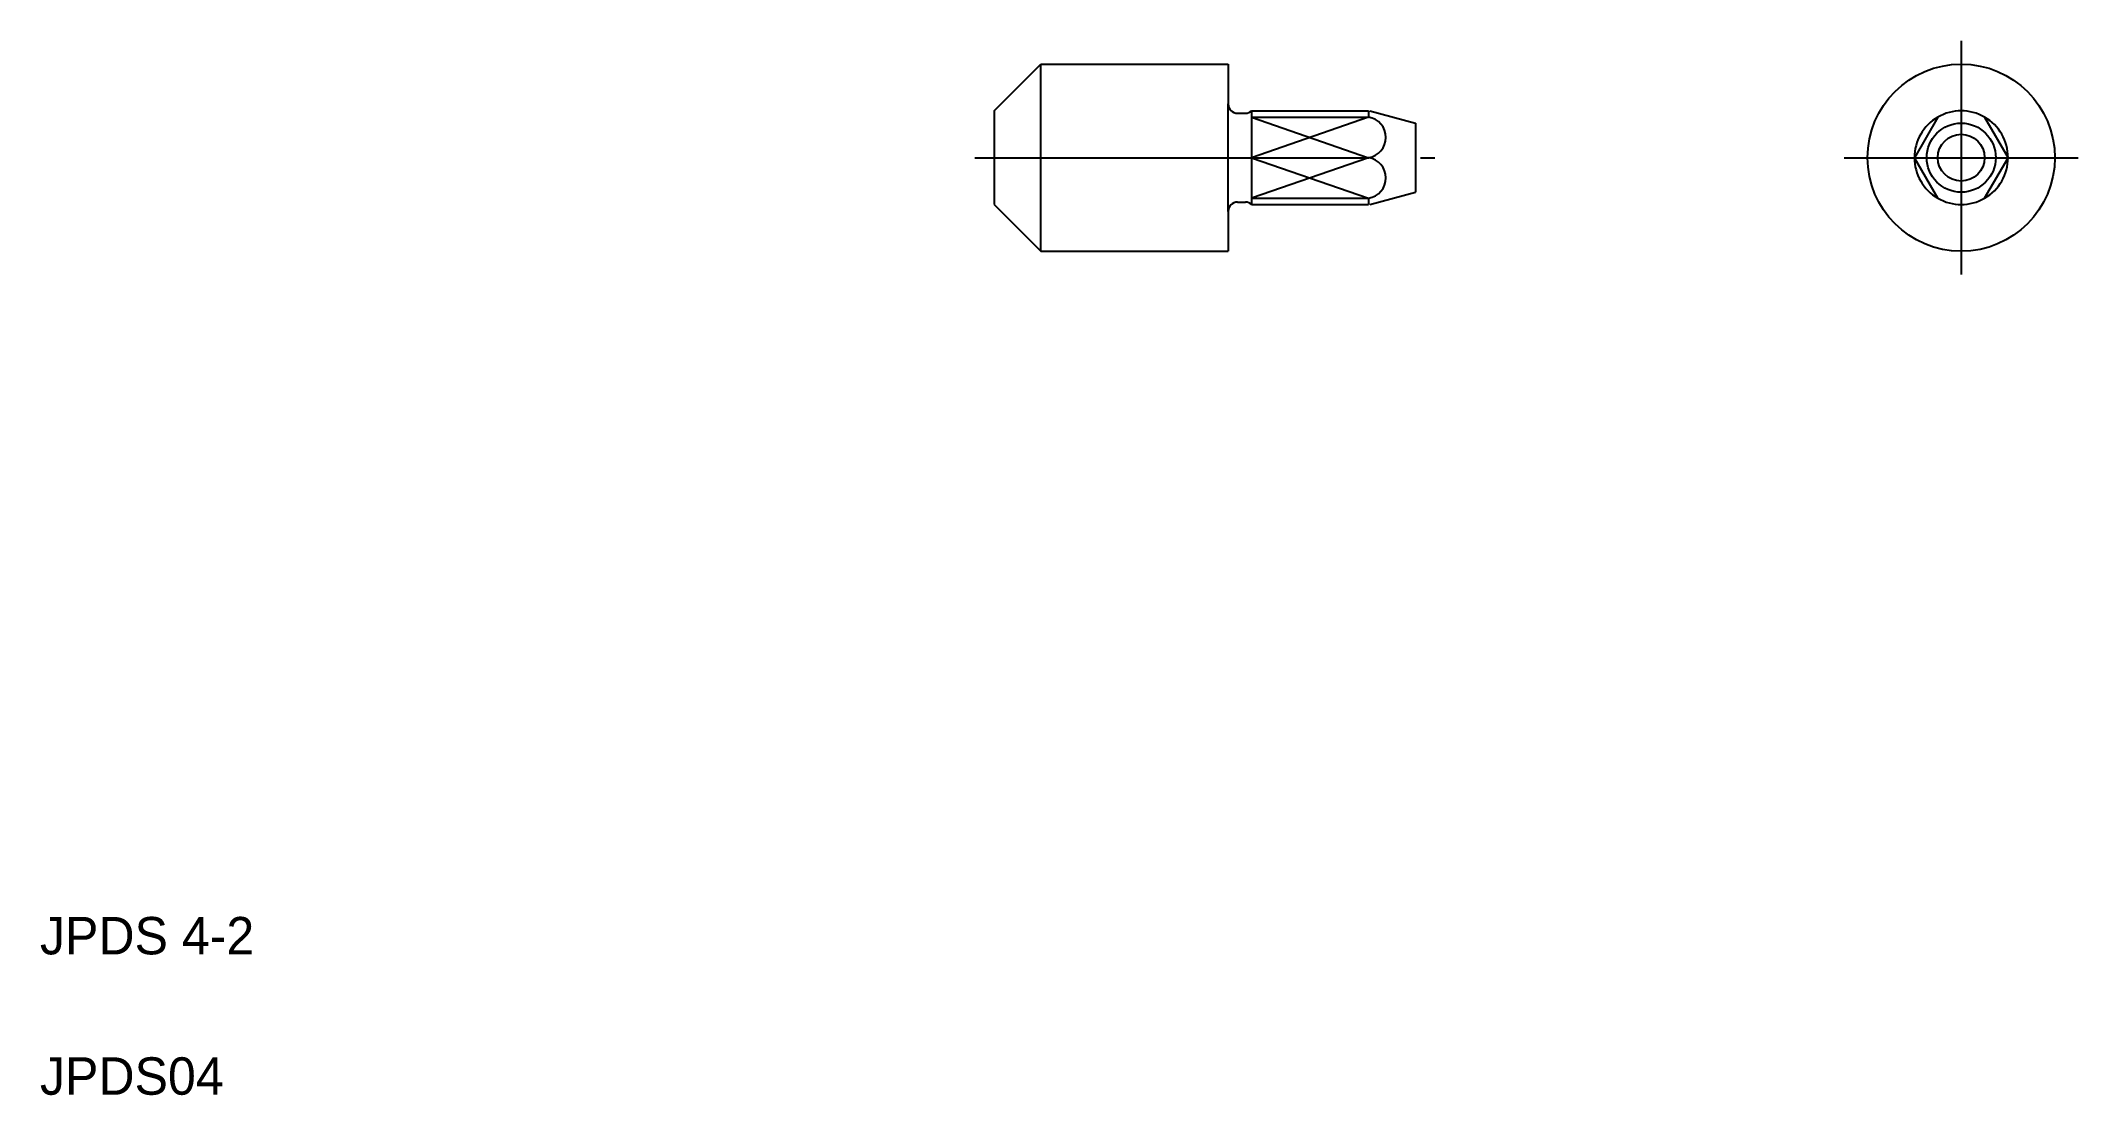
# Model space of a CAD drawing. Extents: x 2 to 45.5, y 2 to 24.5.
import ezdxf

# ---------------------------------------------------------------- set-up
doc = ezdxf.new("R2010")
doc.units = 0
doc.header["$LTSCALE"] = 0.25
doc.linetypes.add('CENTER', pattern=[50.8, 31.75, -6.35, 6.35, -6.35])
doc.linetypes.add('DASHED', pattern=[19.05, 12.7, -6.35])
doc.layers.get('0').update_dxf_attribs({"linetype": 'CONTINUOUS'})
doc.layers.add('CENTER', color=1, linetype='CENTER')

msp = doc.modelspace()

# ---------------------------------------------------------------- linework, layer by layer
at = {"linetype": 'CONTINUOUS'}
for p, q in [((22.387, 23.03), (23.387, 24.03)), ((23.387, 24.03), (27.387, 24.03)), ((23.387, 20.03), (23.387, 24.03)), ((27.387, 24.03), (27.387, 23.18)), ((22.387, 23.03), (22.387, 21.03)), ((27.587, 22.98), (27.755, 22.98)), ((27.887, 23.03), (27.887, 21.03)), ((27.887, 23.03), (30.387, 23.03)), ((31.387, 22.768), (31.387, 21.291)), ((42.548, 22.896), (42.048, 22.03)), ((43.548, 22.896), (44.048, 22.03)), ((42.548, 21.164), (42.048, 22.03)), ((43.548, 21.164), (44.048, 22.03)), ((22.387, 21.03), (23.387, 20.03)), ((27.587, 21.08), (27.755, 21.08)), ((27.887, 21.03), (30.387, 21.03)), ((23.387, 20.03), (27.387, 20.03))]:
    msp.add_line(p, q, dxfattribs=at)
for p, q in [((27.387, 20.88), (27.387, 23.18)), ((27.387, 23.03), (27.387, 23.03)), ((30.411, 23.03), (31.387, 22.768)), ((27.387, 22.03), (27.387, 22.03)), ((30.411, 21.03), (31.387, 21.291)), ((27.387, 20.88), (27.387, 20.03))]:
    msp.add_line(p, q)
at = {"color": 7, "linetype": 'CONTINUOUS'}
for p, q in [((27.887, 22.896), (30.387, 22.896)), ((30.387, 23.03), (30.387, 22.896)), ((27.887, 22.03), (30.387, 22.03)), ((27.887, 21.164), (30.387, 21.164)), ((30.387, 21.164), (30.387, 21.03))]:
    msp.add_line(p, q, dxfattribs=at)
at = {"color": 3}
for p, q in [((27.887, 22.896), (30.387, 22.03)), ((30.387, 22.896), (27.887, 22.03)), ((30.387, 22.03), (27.887, 21.164)), ((27.887, 22.03), (30.387, 21.164))]:
    msp.add_line(p, q, dxfattribs=at)
at = {"linetype": 'CONTINUOUS'}
for radius in [2, 0.738, 0.5, 0.5, 0.5]:
    msp.add_circle((43.048, 22.03), radius, dxfattribs=at)
for centre, radius, start, end in [((27.587, 23.18), 0.2, 180, 270), ((43.048, 22.03), 1, 60, 120), ((27.587, 20.88), 0.2, 90, 180), ((43.048, 22.03), 1, 240, 300)]:
    msp.add_arc(centre, radius, start, end, dxfattribs=at)
for centre, radius, start, end in [((27.755, 23.18), 0.2, 270, 311.4096), ((30.316, 22.463), 0.439, 279.286, 80.7324), ((30.316, 21.597), 0.439, 279.2676, 80.7139), ((27.755, 20.88), 0.2, 48.5904, 90)]:
    msp.add_arc(centre, radius, start, end)
at = {"color": 3, "linetype": 'DASHED'}
for start, end in [(120, 240), (300, 60)]:
    msp.add_arc((43.048, 22.03), 1, start, end, dxfattribs=at)
at = {"layer": 'CENTER', "color": 1, "linetype": 'CENTER'}
for p, q in [((43.048, 24.53), (43.048, 19.53)), ((21.972, 22.03), (31.804, 22.03)), ((40.548, 22.03), (45.548, 22.03))]:
    msp.add_line(p, q, dxfattribs=at)

# ---------------------------------------------------------------- texts
for s, p in [('JPDS 4-2', (2, 5)), ('JPDS04', (2, 2))]:
    msp.add_text(s, height=0.8).set_placement(p)

doc.saveas('drawing.dxf')
